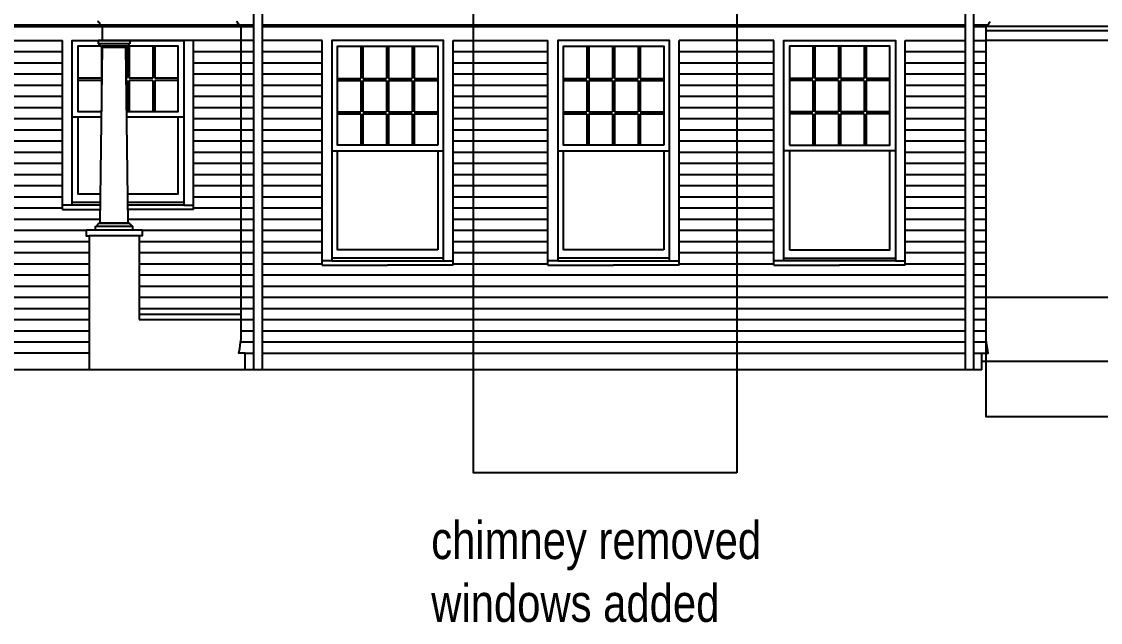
# Model space of a CAD drawing. Header units: inches. Extents: x 1902 to 78711, y -439399 to 11089.
# Drawn here: x 77982.6 to 78369.3, y -3415.6 to -3200.3 of the extents above; entities that cross this region are included whole.
import ezdxf

# ---------------------------------------------------------------- set-up
doc = ezdxf.new("R2010")
doc.units = ezdxf.units.IN
doc.header["$LTSCALE"] = 48
doc.header["$MEASUREMENT"] = 0
for name, color, linetype in [('1WHITE', 7, 'CONTINUOUS'), ('2MAGENTA', 6, 'CONTINUOUS'), ('3BLUE', 5, 'CONTINUOUS'), ('4CYAN', 4, 'CONTINUOUS'), ('6YELLOW', 2, 'CONTINUOUS'), ('8GREY', 8, 'CONTINUOUS'), ('A-CLEANPRINT', 8, 'CONTINUOUS'), ('A-TEXT', 6, 'CONTINUOUS')]:
    doc.layers.add(name, color=color, linetype=linetype)
doc.styles.add('QUARTER', font='stylu.ttf', dxfattribs={"width": 0.83, "height": 4.5})

# ---------------------------------------------------------------- blocks, each defined once
blk = doc.blocks.new('Window- As')
at = {"layer": '1WHITE'}
for p, q in [((-23.5, -80.5), (-23.5, 0)), ((23.5, -80.5), (23.5, 0))]:
    blk.add_line(p, q, dxfattribs=at)
at = {"layer": '1WHITE', "ltscale": 0.25}
for p, q in [((-23.5, -80.5), (0, -80.5)), ((20, -78), (-20, -78)), ((23.5, -80.5), (0, -80.5))]:
    blk.add_line(p, q, dxfattribs=at)
for points in [[(18, -37.5), (-18, -37.5), (-18, -2), (18, -2)], [(18, -75), (-18, -75), (-18, -39.5), (18, -39.5)]]:
    blk.add_lwpolyline(points, close=True, dxfattribs=at)
at = {"layer": '2MAGENTA'}
blk.add_line((-20, -39.5), (20, -39.5), dxfattribs=at)
blk.add_lwpolyline([(-20, -79), (20, -79), (20, 0), (-20, 0)], close=True, dxfattribs=at)
at = {"layer": '8GREY', "ltscale": 0.25}
for p, q in [((-9.56, -2), (-9.56, -13.58)), ((-8.81, -2), (-8.81, -13.58)), ((-0.38, -2), (-0.38, -13.58)), ((0.37, -2), (0.37, -13.58)), ((8.81, -2), (8.81, -13.58)), ((9.56, -2), (9.56, -13.58)), ((-18, -13.58), (-9.56, -13.58)), ((-18, -14.33), (-9.56, -14.33)), ((-9.56, -14.33), (-9.56, -25.54)), ((-8.81, -13.58), (-0.38, -13.58)), ((-8.81, -14.33), (-0.38, -14.33)), ((-8.81, -14.33), (-8.81, -25.54)), ((-0.38, -14.33), (-0.38, -25.54)), ((0.37, -13.58), (8.81, -13.58)), ((0.37, -14.33), (8.81, -14.33)), ((0.37, -14.33), (0.37, -25.54)), ((8.81, -14.33), (8.81, -25.54)), ((9.56, -13.58), (18, -13.58)), ((9.56, -14.33), (18, -14.33)), ((9.56, -14.33), (9.56, -25.54)), ((-18, -25.54), (-9.56, -25.54)), ((-18, -26.29), (-9.56, -26.29)), ((-9.56, -26.29), (-9.56, -37.5)), ((-8.81, -25.54), (-0.38, -25.54)), ((-8.81, -26.29), (-0.38, -26.29)), ((-8.81, -26.29), (-8.81, -37.5)), ((-0.38, -26.29), (-0.38, -37.5)), ((0.37, -25.54), (8.81, -25.54)), ((0.37, -26.29), (8.81, -26.29)), ((0.37, -26.29), (0.37, -37.5)), ((8.81, -26.29), (8.81, -37.5)), ((9.56, -25.54), (18, -25.54)), ((9.56, -26.29), (18, -26.29)), ((9.56, -26.29), (9.56, -37.5)), ((-20, -79), (-23.5, -79)), ((20, -79), (23.5, -79))]:
    blk.add_line(p, q, dxfattribs=at)

msp = doc.modelspace()

# ---------------------------------------------------------------- hatches: boundary and pattern name
at = {"layer": '8GREY'}
h = msp.add_hatch(dxfattribs=at)
h.set_pattern_fill('_USER', color=256, scale=4, style=0, pattern_type=0)
h.set_pattern_definition([(0, (77856.4817, -3207.105), (0, 4), [])])
h.paths.add_polyline_path([(77786.27, -3207.11), (77776.27, -3207.11), (77776.27, -3300.08), (77776.54, -3301.9), (77776.89, -3318.26), (77777.14, -3319.95), (77786.27, -3319.1), (77786.27, -3300.08)])
edge = h.paths.add_edge_path()
edge.add_line((78006.77, -3277.1), (78005.77, -3277.1))
edge.add_line((78005.77, -3277.1), (78005.77, -3275.1))
edge.add_line((78005.77, -3275.1), (78009.03, -3275.1))
edge.add_line((78009.03, -3275.1), (78009.03, -3273.6))
edge.add_line((78009.03, -3273.6), (78009.57, -3273.6))
edge.add_arc((78010.43, -3273.6), 0.866, 90, 180, ccw=False)
edge.add_line((78010.43, -3272.74), (78010.43, -3272.42))
edge.add_line((78010.43, -3272.42), (78010.77, -3272.42))
edge.add_line((78010.77, -3272.42), (78010.83, -3267.61))
edge.add_line((78010.83, -3267.61), (77997.27, -3267.61))
edge.add_line((77997.27, -3267.61), (77997.27, -3207.1))
edge.add_line((77997.27, -3207.1), (77942.27, -3207.11))
edge.add_line((77942.27, -3207.11), (77942.27, -3267.61))
edge.add_line((77942.27, -3267.61), (77918.77, -3267.61))
edge.add_line((77918.77, -3267.61), (77895.27, -3267.61))
edge.add_line((77895.27, -3267.61), (77895.27, -3207.1))
edge.add_line((77895.27, -3207.1), (77847.27, -3207.11))
edge.add_line((77847.27, -3207.11), (77847.27, -3300.08))
edge.add_line((77847.27, -3300.08), (77847.27, -3319.1))
edge.add_line((77847.27, -3319.1), (77918.77, -3319.1))
edge.add_line((77918.77, -3319.1), (78006.77, -3319.1))
edge.add_line((78006.77, -3319.1), (78006.77, -3277.1))
edge = h.paths.add_edge_path()
edge.add_line((78061.27, -3207.11), (78044.27, -3207.11))
edge.add_line((78044.27, -3207.11), (78044.27, -3267.61))
edge.add_line((78044.27, -3267.61), (78020.7, -3267.61))
edge.add_line((78020.7, -3267.61), (78020.77, -3272.42))
edge.add_line((78020.77, -3272.42), (78021.1, -3272.42))
edge.add_line((78021.1, -3272.42), (78021.1, -3272.74))
edge.add_arc((78021.1, -3273.6), 0.866, 0, 90, ccw=False)
edge.add_line((78021.97, -3273.6), (78022.5, -3273.6))
edge.add_line((78022.5, -3273.6), (78022.5, -3275.1))
edge.add_line((78022.5, -3275.1), (78025.77, -3275.1))
edge.add_line((78025.77, -3275.1), (78025.77, -3277.1))
edge.add_line((78025.77, -3277.1), (78024.77, -3277.1))
edge.add_line((78024.77, -3277.1), (78024.77, -3305.11))
edge.add_line((78024.77, -3305.11), (78056.77, -3305.11))
edge.add_line((78056.77, -3305.11), (78056.77, -3305.1))
edge.add_line((78056.77, -3305.1), (78060.52, -3305.1))
edge.add_line((78060.52, -3305.1), (78060.77, -3303.41))
edge.add_line((78060.77, -3303.41), (78060.99, -3301.9))
edge.add_line((78060.99, -3301.9), (78061.27, -3300.08))
edge.add_line((78061.27, -3300.08), (78061.27, -3207.11))
h = msp.add_hatch(dxfattribs=at)
h.set_pattern_fill('_USER', color=256, scale=4, style=0, pattern_type=0)
h.set_pattern_definition([(0, (78088.589, -3207.105), (0, 4), [])])
h.paths.add_polyline_path([(78328.27, -3207.11), (78323.77, -3207.11), (78323.77, -3319.1), (78326.77, -3319.1), (78329.02, -3319.1), (78328.77, -3317.41), (78328.46, -3315.35), (78328.27, -3314.08)])
h.paths.add_polyline_path([(78320.77, -3207.11), (78299.27, -3207.11), (78299.27, -3287.61), (78275.77, -3287.61), (78252.27, -3287.61), (78252.27, -3207.11), (78218.27, -3207.11), (78218.27, -3287.61), (78194.77, -3287.61), (78171.27, -3287.61), (78171.27, -3207.11), (78137.27, -3207.11), (78137.27, -3287.61), (78113.77, -3287.61), (78090.27, -3287.61), (78090.27, -3207.11), (78068.77, -3207.11), (78068.77, -3319.1), (78320.77, -3319.1)])
h.paths.add_polyline_path([(78065.77, -3207.11), (78061.27, -3207.11), (78061.27, -3314.08), (78061.08, -3315.35), (78060.77, -3317.41), (78060.52, -3319.1), (78062.77, -3319.1), (78065.77, -3319.1)])

# ---------------------------------------------------------------- linework, layer by layer
at = {"layer": '1WHITE'}
for p, q in [((77918.77, -3202.1), (78065.77, -3202.1)), ((77918.77, -3202.1), (78065.77, -3202.1)), ((78068.77, -3202.1), (78194.77, -3202.1)), ((78068.77, -3202.1), (78194.77, -3202.1)), ((78194.77, -3202.1), (78320.77, -3202.1)), ((78194.77, -3202.1), (78320.77, -3202.1)), ((78323.77, -3202.1), (78328.46, -3202.1)), ((78323.77, -3202.1), (78328.46, -3202.1)), ((78488.42, -3202.1), (78328.46, -3202.1)), ((77942.27, -3207.11), (77997.27, -3207.1)), ((77997.27, -3267.61), (77997.27, -3207.11)), ((78021.13, -3208.32), (78010.4, -3208.32)), ((78065.77, -3207.11), (78044.27, -3207.11)), ((78044.27, -3267.61), (78044.27, -3207.11)), ((78090.27, -3207.11), (78068.77, -3207.11)), ((78137.27, -3207.11), (78171.27, -3207.11)), ((78252.27, -3207.11), (78218.27, -3207.11)), ((78299.27, -3207.11), (78320.77, -3207.11)), ((78323.77, -3207.11), (78328.27, -3207.11)), ((78011.6, -3209.5), (78019.93, -3209.5)), ((78009.57, -3273.6), (78021.97, -3273.6)), ((78010.77, -3272.42), (78020.77, -3272.42))]:
    msp.add_line(p, q, dxfattribs=at)
at = {"layer": '1WHITE', "ltscale": 0.25}
for p, q in [((78000.77, -3265.1), (78010.88, -3265.1)), ((78020.65, -3265.1), (78040.77, -3265.1)), ((77997.27, -3267.61), (78010.85, -3267.61)), ((78020.69, -3267.61), (78020.77, -3267.61)), ((78044.27, -3267.61), (78020.77, -3267.61))]:
    msp.add_line(p, q, dxfattribs=at)
for points in [[(78010.91, -3209.1), (78002.77, -3209.1), (78002.77, -3232.6), (78011.33, -3232.6)], [(78020.2, -3232.6), (78038.77, -3232.6), (78038.77, -3209.1), (78020.63, -3209.1)], [(78011.3, -3234.6), (78002.77, -3234.6), (78002.77, -3262.1), (78010.92, -3262.1)], [(78020.61, -3262.1), (78038.77, -3262.1), (78038.77, -3234.6), (78020.23, -3234.6)]]:
    msp.add_lwpolyline(points, dxfattribs=at)
at = {"layer": '2MAGENTA'}
for p, q in [((78021.44, -3207.11), (78010.1, -3207.11)), ((78011.3, -3234.6), (78000.77, -3234.6)), ((78040.77, -3234.6), (78020.23, -3234.6)), ((78024.77, -3277.1), (78006.77, -3277.1)), ((78024.77, -3305.11), (78024.77, -3307.11)), ((78024.77, -3307.11), (78061.27, -3307.11)), ((78062.77, -3319.1), (78065.77, -3319.1)), ((78068.77, -3319.1), (78320.77, -3319.1)), ((78323.77, -3319.1), (78326.77, -3319.1))]:
    msp.add_line(p, q, dxfattribs=at)
at = {"layer": '2MAGENTA', "ltscale": 0.25}
msp.add_line((78006.77, -3319.1), (77848.77, -3319.1), dxfattribs=at)
at = {"layer": '2MAGENTA'}
for points in [[(78065.77, -3111.1), (78065.77, -3127.1), (78065.27, -3127.1), (78065.27, -3133.1), (78065.77, -3133.1), (78065.77, -3325.11)], [(78068.77, -3111.1), (78068.77, -3127.1), (78069.27, -3127.1), (78069.27, -3133.1), (78068.77, -3133.1), (78068.77, -3325.11)], [(78320.77, -3111.1), (78320.77, -3127.1), (78320.27, -3127.1), (78320.27, -3133.1), (78320.77, -3133.1), (78320.77, -3325.11)], [(78323.77, -3111.1), (78323.77, -3127.1), (78324.27, -3127.1), (78324.27, -3133.1), (78323.77, -3133.1), (78323.77, -3325.11)], [(78010.87, -3266.1), (78000.77, -3266.1), (78000.77, -3207.11), (78040.77, -3207.11), (78040.77, -3266.1), (78020.67, -3266.1)]]:
    msp.add_lwpolyline(points, dxfattribs=at)
at = {"layer": '3BLUE'}
for p, q in [((78025.77, -3275.1), (78005.77, -3275.1)), ((78024.77, -3305.11), (78061.27, -3305.11))]:
    msp.add_line(p, q, dxfattribs=at)
at = {"layer": '4CYAN'}
for p, q in [((78009.98, -3200.05), (78009.98, -3200.35)), ((78010.98, -3201.67), (78010.98, -3201.51)), ((78011.6, -3202.1), (78011.41, -3202.1)), ((78011.6, -3207.11), (78011.6, -3202.1)), ((78010.1, -3207.11), (78010.1, -3208.32)), ((78010.1, -3208.32), (78010.4, -3208.32)), ((78011.27, -3209.5), (78011.27, -3209.18)), ((78020.27, -3209.5), (78020.27, -3209.18)), ((78021.44, -3208.32), (78021.13, -3208.32)), ((78061.27, -3207.11), (78021.44, -3207.11)), ((78021.44, -3207.11), (78021.44, -3208.32)), ((78437.58, -3207.11), (78328.27, -3207.11)), ((78010.77, -3272.42), (78011.6, -3209.5)), ((78011.6, -3209.5), (78011.27, -3209.5)), ((78019.93, -3209.5), (78020.27, -3209.5)), ((78020.77, -3272.42), (78019.93, -3209.5)), ((78009.03, -3275.1), (78009.03, -3273.6)), ((78009.03, -3273.6), (78009.57, -3273.6)), ((78010.77, -3272.42), (78010.43, -3272.42)), ((78010.43, -3272.42), (78010.43, -3272.74)), ((78020.77, -3272.42), (78021.1, -3272.42)), ((78021.1, -3272.42), (78021.1, -3272.74)), ((78022.5, -3273.6), (78021.97, -3273.6)), ((78022.5, -3275.1), (78022.5, -3273.6))]:
    msp.add_line(p, q, dxfattribs=at)
for points in [[(78061.27, -3207.11), (78061.27, -3202.1), (78061.27, -3202.1), (78061.07, -3202.1), (78061.04, -3201.93), (78060.95, -3201.79), (78060.79, -3201.69), (78060.64, -3201.69), (78060.64, -3201.51), (78060.51, -3201.45), (78060.37, -3201.36), (78060.2, -3201.11), (78060.14, -3200.93), (78060.06, -3200.71), (78059.95, -3200.54), (78059.77, -3200.41), (78059.64, -3200.35)], [(78328.27, -3207.11), (78328.27, -3202.1), (78328.27, -3202.1), (78328.46, -3202.1), (78328.49, -3201.93), (78328.59, -3201.79), (78328.75, -3201.69), (78328.89, -3201.69), (78328.89, -3201.51), (78329.02, -3201.45), (78329.16, -3201.36), (78329.33, -3201.11), (78329.39, -3200.93), (78329.47, -3200.71), (78329.58, -3200.54), (78329.77, -3200.41), (78329.89, -3200.35)], [(78062.77, -3325.11), (78062.77, -3319.1), (78060.52, -3319.1), (78060.77, -3317.41), (78061.08, -3315.35), (78061.27, -3314.08), (78061.27, -3207.11)], [(78326.77, -3325.11), (78326.77, -3319.1), (78329.02, -3319.1), (78328.77, -3317.41), (78328.46, -3315.35), (78328.27, -3314.08), (78328.27, -3207.11)], [(78005.77, -3275.1), (78005.77, -3277.1), (78006.77, -3277.1), (78006.77, -3325.11)], [(78025.77, -3275.1), (78025.77, -3277.1), (78024.77, -3277.1), (78024.77, -3305.11)]]:
    msp.add_lwpolyline(points, dxfattribs=at)
for centre, radius, start, end in [((78010.98, -3202.1), 0.429, 0, 90), ((78011.27, -3208.32), 0.866, 180, 270), ((78020.27, -3208.32), 0.866, 270, 0), ((78010.43, -3273.6), 0.866, 90, 180), ((78021.1, -3273.6), 0.866, 0, 90)]:
    msp.add_arc(centre, radius, start, end, dxfattribs=at)
msp.add_spline([(78009.98, -3200.35), (78010.3, -3200.56), (78010.48, -3200.93), (78010.65, -3201.3), (78010.98, -3201.51)], degree=3, dxfattribs=at)
at = {"layer": '6YELLOW'}
for p, q in [((78326.77, -3325.11), (77774.77, -3325.11)), ((78508.33, -3322.1), (78326.77, -3322.1))]:
    msp.add_line(p, q, dxfattribs=at)
at = {"layer": '8GREY'}
for p, q in [((77918.77, -3201.51), (78060.64, -3201.51)), ((78060.64, -3201.51), (78065.77, -3201.51)), ((78068.77, -3201.51), (78194.77, -3201.51)), ((78194.77, -3201.51), (78320.77, -3201.51)), ((78194.77, -3201.51), (78320.77, -3201.51)), ((78323.77, -3201.51), (78328.89, -3201.51)), ((78323.77, -3201.51), (78328.89, -3201.51)), ((78488.42, -3203.64), (78328.27, -3203.64))]:
    msp.add_line(p, q, dxfattribs=at)
at = {"layer": '8GREY', "ltscale": 0.25}
for p, q in [((78011.2, -3209.18), (78011.2, -3220.67)), ((78020.39, -3209.17), (78020.39, -3220.67)), ((78021.14, -3209.1), (78021.14, -3220.67)), ((78029.58, -3209.1), (78029.58, -3220.67)), ((78030.33, -3209.1), (78030.33, -3220.67)), ((78011.2, -3220.67), (78002.77, -3220.67)), ((78020.39, -3220.67), (78020.04, -3220.67)), ((78029.58, -3220.67), (78021.14, -3220.67)), ((78038.77, -3220.67), (78030.33, -3220.67)), ((78011.2, -3221.42), (78002.77, -3221.42)), ((78011.2, -3221.42), (78011.2, -3232.6)), ((78020.39, -3221.42), (78020.05, -3221.42)), ((78020.39, -3221.42), (78020.39, -3232.6)), ((78021.14, -3221.42), (78021.14, -3232.6)), ((78029.58, -3221.42), (78021.14, -3221.42)), ((78029.58, -3221.42), (78029.58, -3232.6)), ((78030.33, -3221.42), (78030.33, -3232.6)), ((78038.77, -3221.42), (78030.33, -3221.42)), ((78000.77, -3266.11), (77997.27, -3266.11)), ((78040.77, -3266.11), (78044.27, -3266.11))]:
    msp.add_line(p, q, dxfattribs=at)
at = {"layer": 'A-CLEANPRINT'}
for p, q in [((78020.27, -3209.18), (78011.27, -3209.18)), ((78021.1, -3272.74), (78010.43, -3272.74))]:
    msp.add_line(p, q, dxfattribs=at)
at = {"layer": 'A-TEXT', "color": 1}
for points in [[(78238.93, -3361.99), (78144.58, -3361.99), (78144.58, -3021.26), (78238.93, -3021.26)], [(78328.27, -3299.02), (78542.58, -3299.02), (78542.58, -3341.97), (78328.27, -3341.97)]]:
    msp.add_lwpolyline(points, close=True, dxfattribs=at)

# ---------------------------------------------------------------- block references
at = {"layer": '1WHITE', "rotation": 0.0001454705430170477}
for p in [(78113.77, -3207.11), (78194.77, -3207.11)]:
    msp.add_blockref('Window- As', p, dxfattribs=at)
at = {"layer": '1WHITE', "xscale": -1, "rotation": 359.999854529457}
msp.add_blockref('Window- As', (78275.77, -3207.11), dxfattribs=at)

# ---------------------------------------------------------------- texts
at = {"layer": 'A-TEXT', "color": 1, "insert": (78129.41, -3379.4), "char_height": 13.5, "attachment_point": 1, "style": 'QUARTER'}
msp.add_mtext_dynamic_manual_height_columns('chimney removed\\Pwindows added', width=168.2609, gutter_width=22.5, heights=[0], dxfattribs=at)

doc.saveas('drawing.dxf')
